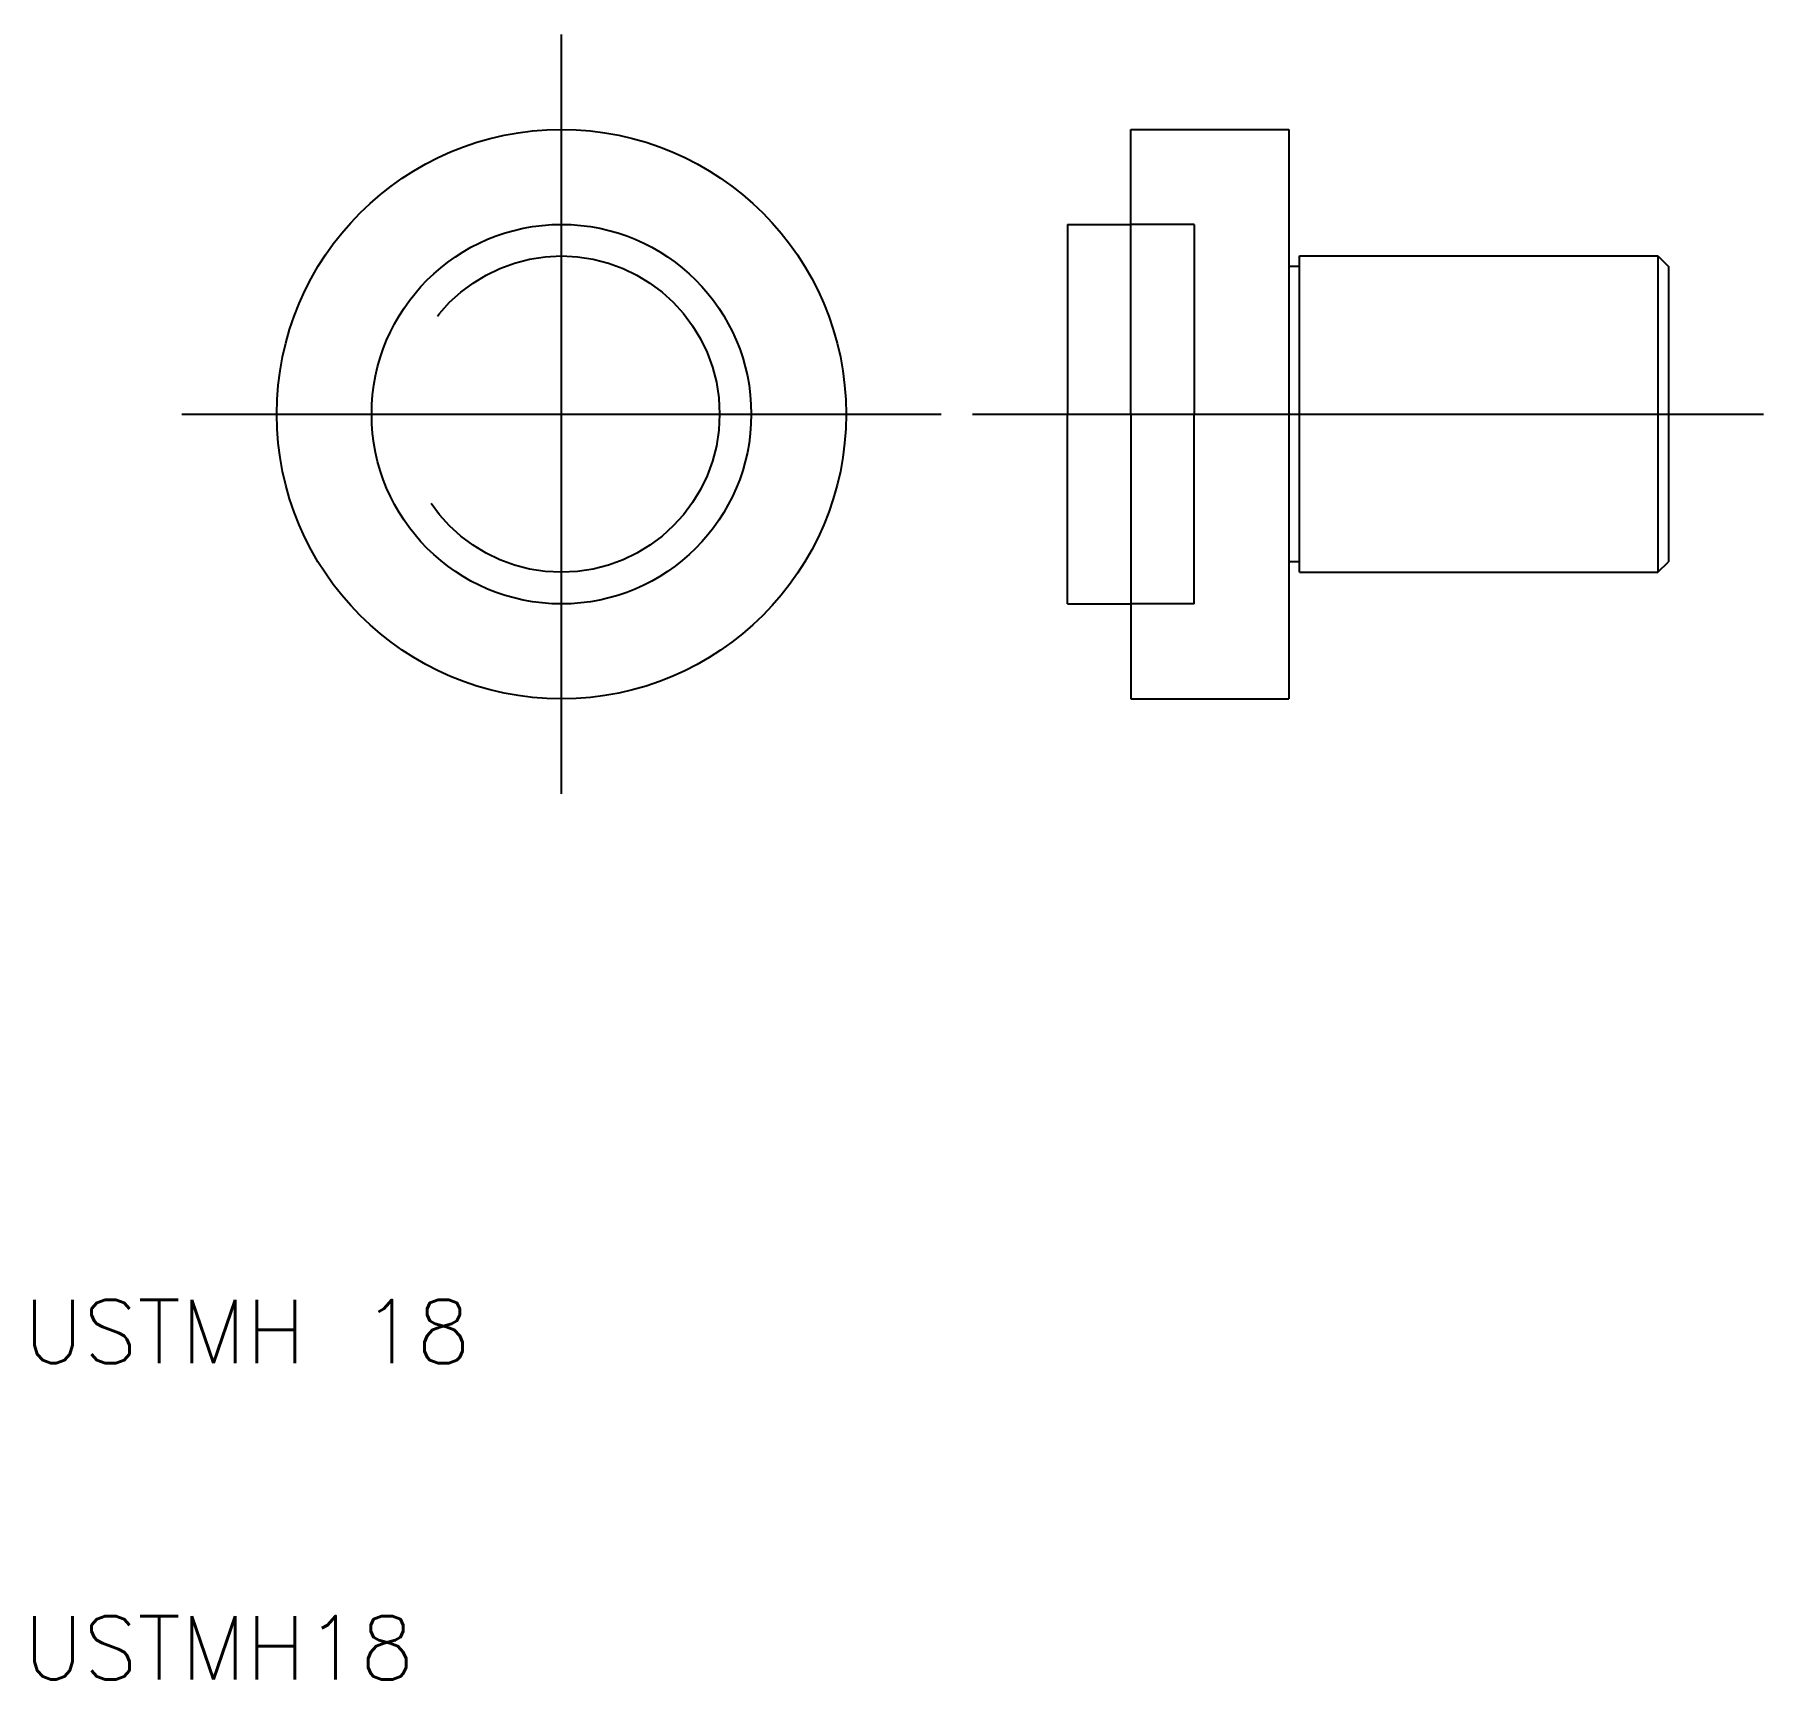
# Model space of a CAD drawing. Extents: x 10.3 to 65, y 10 to 62.
import ezdxf

# ---------------------------------------------------------------- set-up
doc = ezdxf.new("R2010")
doc.units = 0
doc.linetypes.add('CENTER', pattern=[50.8, 31.75, -6.35, 6.35, -6.35])
doc.linetypes.add('DASHED', pattern=[19.05, 12.7, -6.35])
doc.layers.get('0').update_dxf_attribs({"linetype": 'CONTINUOUS'})
doc.layers.add('CENTER', color=1, linetype='CENTER')
doc.styles.get("Standard").update_dxf_attribs({"font": 'txt.shx'})

msp = doc.modelspace()

# ---------------------------------------------------------------- linework, layer by layer
for p, q in [((45, 56), (45, 59)), ((45, 59), (50, 59)), ((50, 59), (50, 54.667)), ((43, 56), (43, 50)), ((43, 56), (45, 56)), ((45, 50), (45, 56)), ((50, 54.667), (50, 45.333)), ((50.333, 54.667), (50, 54.667)), ((50.333, 55), (61.667, 55)), ((50.333, 54.667), (50.333, 55)), ((50.333, 45.333), (50.333, 54.667)), ((61.667, 55), (61.667, 45)), ((61.667, 55), (62, 54.667)), ((62, 54.667), (62, 45.333)), ((43, 44), (43, 50)), ((45, 50), (45, 44)), ((50.333, 45.333), (50, 45.333)), ((50, 45.333), (50, 41)), ((50.333, 45), (50.333, 45.333)), ((50.333, 45), (61.667, 45)), ((61.667, 45), (62, 45.333)), ((43, 44), (45, 44)), ((45, 44), (45, 41)), ((45, 41), (50, 41))]:
    msp.add_line(p, q)
at = {"color": 3, "linetype": 'DASHED'}
for p, q in [((47, 56), (45, 56)), ((47, 56), (47, 50)), ((47, 44), (47, 50)), ((47, 44), (45, 44))]:
    msp.add_line(p, q, dxfattribs=at)
for radius in [9, 6]:
    msp.add_circle((27, 50), radius)
msp.add_circle((27, 50), 5, dxfattribs=at)
at = {"layer": 'CENTER'}
for p, q in [((27, 38), (27, 62)), ((15, 50), (39, 50)), ((40, 50), (65, 50))]:
    msp.add_line(p, q, dxfattribs=at)

# ---------------------------------------------------------------- texts
for s, p in [('USTMH 18', (10, 20)), ('USTMH18', (10, 10))]:
    msp.add_text(s, height=2).set_placement(p)

doc.saveas('drawing.dxf')
